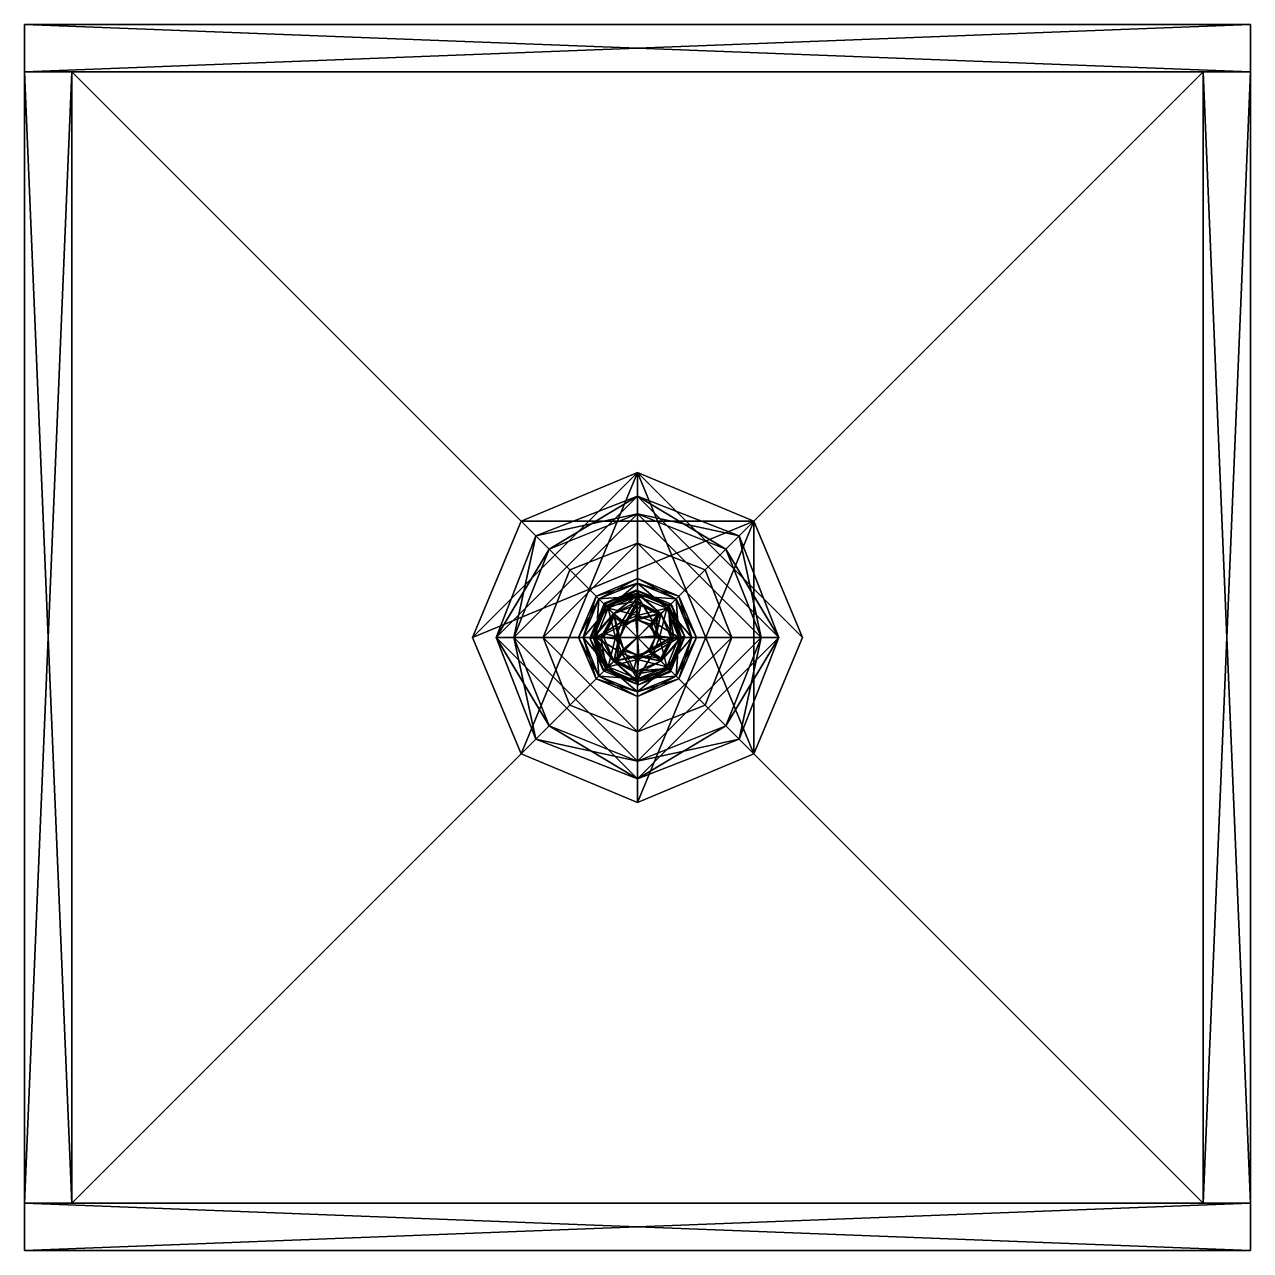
# Model space of a CAD drawing. Extents: x -512 to 800, y -800 to 32.
# Drawn here: x -32 to 800, y -800 to 32 of the extents above; entities that cross this region are included whole.
import ezdxf

# ---------------------------------------------------------------- set-up
doc = ezdxf.new("R2010")
doc.units = 0

msp = doc.modelspace()

# ---------------------------------------------------------------- meshes
at = {"layer": 'OBJECT011', "color": 50}
mesh = msp.add_polyface(dxfattribs=at)
corners = [(463, -305, -32), (384, -272, -32), (305, -305, -32), (272, -384, -32), (305, -463, -32), (384, -496, -32), (463, -463, -32), (496, -384, -32), (384, -272), (463, -305), (496, -384), (463, -463), (384, -496), (305, -463), (272, -384), (305, -305)]
mesh.append_faces([[corners[k] for k in face] for face in [(1, 7, 0), (9, 15, 8), (0, 8, 1), (7, 9, 0), (6, 10, 7), (5, 11, 6), (4, 12, 5), (3, 13, 4), (2, 14, 3), (1, 15, 2)]], dxfattribs={"vtx0": -1})
mesh.append_faces([[corners[k] for k in face] for face in [(1, 3, 4), (1, 4, 5), (1, 5, 6), (1, 6, 7), (9, 11, 12), (9, 12, 13), (9, 13, 14), (9, 14, 15)]], dxfattribs={"vtx0": -1, "vtx2": -1})
mesh.append_faces([[corners[k] for k in face] for face in [(1, 2, 3), (9, 10, 11), (0, 9, 8), (7, 10, 9), (6, 11, 10), (5, 12, 11), (4, 13, 12), (3, 14, 13), (2, 15, 14), (1, 8, 15)]], dxfattribs={"vtx2": -1})
at = {"layer": 'OBJECT012', "color": 50}
mesh = msp.add_polyface(dxfattribs=at)
corners = [(463, -305, 256), (384, -272, 256), (305, -305, 256), (272, -384, 256), (305, -463, 256), (384, -496, 256), (463, -463, 256), (496, -384, 256), (384, -272, 288), (463, -305, 288), (496, -384, 288), (463, -463, 288), (384, -496, 288), (305, -463, 288), (272, -384, 288), (305, -305, 288)]
mesh.append_faces([[corners[k] for k in face] for face in [(1, 7, 0), (9, 15, 8), (0, 8, 1), (7, 9, 0), (6, 10, 7), (5, 11, 6), (4, 12, 5), (3, 13, 4), (2, 14, 3), (1, 15, 2)]], dxfattribs={"vtx0": -1})
mesh.append_faces([[corners[k] for k in face] for face in [(1, 3, 4), (1, 4, 5), (1, 5, 6), (1, 6, 7), (9, 11, 12), (9, 12, 13), (9, 13, 14), (9, 14, 15)]], dxfattribs={"vtx0": -1, "vtx2": -1})
mesh.append_faces([[corners[k] for k in face] for face in [(1, 2, 3), (9, 10, 11), (0, 9, 8), (7, 10, 9), (6, 11, 10), (5, 12, 11), (4, 13, 12), (3, 14, 13), (2, 15, 14), (1, 8, 15)]], dxfattribs={"vtx2": -1})
at = {"layer": 'OBJECT013', "color": 50}
mesh = msp.add_polyface(dxfattribs=at)
corners = [(0, -768, 320), (0, 0, 320), (768, 0, 320), (768, -768, 320), (0, 0, 288), (0, -768, 288), (768, -768, 288), (768, 0, 288)]
mesh.append_faces([[corners[k] for k in face] for face in [(1, 3, 0), (5, 7, 4), (4, 0, 5), (6, 2, 7), (7, 1, 4), (5, 3, 6)]], dxfattribs={"vtx0": -1})
mesh.append_faces([[corners[k] for k in face] for face in [(1, 2, 3), (5, 6, 7), (4, 1, 0), (6, 3, 2), (7, 2, 1), (5, 0, 3)]], dxfattribs={"vtx2": -1})
at = {"layer": 'OBJECT014', "color": 50}
mesh = msp.add_polyface(dxfattribs=at)
corners = [(0, -768, -32), (0, 0, -32), (768, 0, -32), (768, -768, -32), (0, 0, -64), (0, -768, -64), (768, -768, -64), (768, 0, -64)]
mesh.append_faces([[corners[k] for k in face] for face in [(1, 3, 0), (5, 7, 4), (4, 0, 5), (6, 2, 7), (7, 1, 4), (5, 3, 6)]], dxfattribs={"vtx0": -1})
mesh.append_faces([[corners[k] for k in face] for face in [(1, 2, 3), (5, 6, 7), (4, 1, 0), (6, 3, 2), (7, 2, 1), (5, 0, 3)]], dxfattribs={"vtx2": -1})
at = {"layer": 'OBJECT015', "color": 50}
mesh = msp.add_polyface(dxfattribs=at)
corners = [(768, -768, 320), (768, 0, 320), (800, 0, 320), (800, -768, 320), (768, 0, -64), (768, -768, -64), (800, -768, -64), (800, 0, -64)]
mesh.append_faces([[corners[k] for k in face] for face in [(1, 3, 0), (5, 7, 4), (4, 0, 5), (6, 2, 7), (7, 1, 4), (5, 3, 6)]], dxfattribs={"vtx0": -1})
mesh.append_faces([[corners[k] for k in face] for face in [(1, 2, 3), (5, 6, 7), (4, 1, 0), (6, 3, 2), (7, 2, 1), (5, 0, 3)]], dxfattribs={"vtx2": -1})
at = {"layer": 'OBJECT016', "color": 50}
mesh = msp.add_polyface(dxfattribs=at)
corners = [(-32, -768, 320), (-32, 0, 320), (0, 0, 320), (0, -768, 320), (-32, 0, -64), (-32, -768, -64), (0, -768, -64), (0, 0, -64)]
mesh.append_faces([[corners[k] for k in face] for face in [(1, 3, 0), (5, 7, 4), (4, 0, 5), (6, 2, 7), (7, 1, 4), (5, 3, 6)]], dxfattribs={"vtx0": -1})
mesh.append_faces([[corners[k] for k in face] for face in [(1, 2, 3), (5, 6, 7), (4, 1, 0), (6, 3, 2), (7, 2, 1), (5, 0, 3)]], dxfattribs={"vtx2": -1})
at = {"layer": 'OBJECT017', "color": 50}
mesh = msp.add_polyface(dxfattribs=at)
corners = [(-32, -800, 320), (-32, -768, 320), (800, -768, 320), (800, -800, 320), (-32, -768, -64), (-32, -800, -64), (800, -800, -64), (800, -768, -64)]
mesh.append_faces([[corners[k] for k in face] for face in [(1, 3, 0), (5, 7, 4), (4, 0, 5), (6, 2, 7), (7, 1, 4), (5, 3, 6)]], dxfattribs={"vtx0": -1})
mesh.append_faces([[corners[k] for k in face] for face in [(1, 2, 3), (5, 6, 7), (4, 1, 0), (6, 3, 2), (7, 2, 1), (5, 0, 3)]], dxfattribs={"vtx2": -1})
at = {"layer": 'OBJECT018', "color": 50}
mesh = msp.add_polyface(dxfattribs=at)
corners = [(-32, 0, 320), (-32, 32, 320), (800, 32, 320), (800, 0, 320), (-32, 32, -64), (-32, 0, -64), (800, 0, -64), (800, 32, -64)]
mesh.append_faces([[corners[k] for k in face] for face in [(1, 3, 0), (5, 7, 4), (4, 0, 5), (6, 2, 7), (7, 1, 4), (5, 3, 6)]], dxfattribs={"vtx0": -1})
mesh.append_faces([[corners[k] for k in face] for face in [(1, 2, 3), (5, 6, 7), (4, 1, 0), (6, 3, 2), (7, 2, 1), (5, 0, 3)]], dxfattribs={"vtx2": -1})
at = {"layer": 'OBJECT043', "color": 50}
mesh = msp.add_polyface(dxfattribs=at)
corners = [(324, -324, 224), (300, -384, 224), (288, -384, 224), (315, -315, 224), (315, -315, 32), (288, -384, 32), (300, -384, 32), (324, -324, 32)]
mesh.append_faces([[corners[k] for k in face] for face in [(1, 3, 0), (5, 7, 4), (6, 0, 7), (4, 2, 5), (7, 3, 4), (5, 1, 6)]], dxfattribs={"vtx0": -1})
mesh.append_faces([[corners[k] for k in face] for face in [(1, 2, 3), (5, 6, 7), (6, 1, 0), (4, 3, 2), (7, 0, 3), (5, 2, 1)]], dxfattribs={"vtx2": -1})
at = {"layer": 'OBJECT044', "color": 50}
mesh = msp.add_polyface(dxfattribs=at)
corners = [(315, -453, 224), (288, -384, 224), (300, -384, 224), (324, -444, 224), (288, -384, 32), (315, -453, 32), (324, -444, 32), (300, -384, 32)]
mesh.append_faces([[corners[k] for k in face] for face in [(1, 3, 0), (5, 7, 4), (4, 0, 5), (6, 2, 7), (7, 1, 4), (5, 3, 6)]], dxfattribs={"vtx0": -1})
mesh.append_faces([[corners[k] for k in face] for face in [(1, 2, 3), (5, 6, 7), (4, 1, 0), (6, 3, 2), (7, 2, 1), (5, 0, 3)]], dxfattribs={"vtx2": -1})
at = {"layer": 'OBJECT045', "color": 50}
mesh = msp.add_polyface(dxfattribs=at)
corners = [(384, -480, 224), (315, -453, 224), (324, -444, 224), (384, -468, 224), (315, -453, 32), (384, -480, 32), (384, -468, 32), (324, -444, 32)]
mesh.append_faces([[corners[k] for k in face] for face in [(1, 3, 0), (5, 7, 4), (4, 0, 5), (6, 2, 7), (5, 3, 6), (7, 1, 4)]], dxfattribs={"vtx0": -1})
mesh.append_faces([[corners[k] for k in face] for face in [(1, 2, 3), (5, 6, 7), (4, 1, 0), (6, 3, 2), (5, 0, 3), (7, 2, 1)]], dxfattribs={"vtx2": -1})
at = {"layer": 'OBJECT046', "color": 50}
mesh = msp.add_polyface(dxfattribs=at)
corners = [(453, -453, 224), (384, -480, 224), (384, -468, 224), (444, -444, 224), (444, -444, 32), (384, -468, 32), (384, -480, 32), (453, -453, 32)]
mesh.append_faces([[corners[k] for k in face] for face in [(1, 3, 0), (5, 7, 4), (4, 2, 5), (6, 0, 7), (7, 3, 4), (5, 1, 6)]], dxfattribs={"vtx0": -1})
mesh.append_faces([[corners[k] for k in face] for face in [(1, 2, 3), (5, 6, 7), (4, 3, 2), (6, 1, 0), (7, 0, 3), (5, 2, 1)]], dxfattribs={"vtx2": -1})
at = {"layer": 'OBJECT047', "color": 50}
mesh = msp.add_polyface(dxfattribs=at)
corners = [(444, -444, 224), (468, -384, 224), (480, -384, 224), (453, -453, 224), (453, -453, 32), (480, -384, 32), (468, -384, 32), (444, -444, 32)]
mesh.append_faces([[corners[k] for k in face] for face in [(1, 3, 0), (5, 7, 4), (4, 2, 5), (6, 0, 7), (5, 1, 6), (7, 3, 4)]], dxfattribs={"vtx0": -1})
mesh.append_faces([[corners[k] for k in face] for face in [(1, 2, 3), (5, 6, 7), (4, 3, 2), (6, 1, 0), (5, 2, 1), (7, 0, 3)]], dxfattribs={"vtx2": -1})
at = {"layer": 'OBJECT048', "color": 50}
mesh = msp.add_polyface(dxfattribs=at)
corners = [(468, -384, 224), (444, -324, 224), (453, -315, 224), (480, -384, 224), (444, -324, 32), (468, -384, 32), (480, -384, 32), (453, -315, 32)]
mesh.append_faces([[corners[k] for k in face] for face in [(1, 3, 0), (5, 7, 4), (4, 0, 5), (6, 2, 7), (7, 1, 4), (5, 3, 6)]], dxfattribs={"vtx0": -1})
mesh.append_faces([[corners[k] for k in face] for face in [(1, 2, 3), (5, 6, 7), (4, 1, 0), (6, 3, 2), (7, 2, 1), (5, 0, 3)]], dxfattribs={"vtx2": -1})
at = {"layer": 'OBJECT049', "color": 50}
mesh = msp.add_polyface(dxfattribs=at)
corners = [(444, -324, 224), (384, -300, 224), (384, -288, 224), (453, -315, 224), (453, -315, 32), (384, -288, 32), (384, -300, 32), (444, -324, 32)]
mesh.append_faces([[corners[k] for k in face] for face in [(1, 3, 0), (5, 7, 4), (6, 0, 7), (4, 2, 5), (7, 3, 4), (5, 1, 6)]], dxfattribs={"vtx0": -1})
mesh.append_faces([[corners[k] for k in face] for face in [(1, 2, 3), (5, 6, 7), (6, 1, 0), (4, 3, 2), (7, 0, 3), (5, 2, 1)]], dxfattribs={"vtx2": -1})
at = {"layer": 'OBJECT050', "color": 50}
mesh = msp.add_polyface(dxfattribs=at)
corners = [(315, -315, 224), (384, -288, 224), (384, -300, 224), (324, -324, 224), (384, -288, 32), (315, -315, 32), (324, -324, 32), (384, -300, 32)]
mesh.append_faces([[corners[k] for k in face] for face in [(1, 3, 0), (5, 7, 4), (4, 0, 5), (6, 2, 7), (7, 1, 4), (5, 3, 6)]], dxfattribs={"vtx0": -1})
mesh.append_faces([[corners[k] for k in face] for face in [(1, 2, 3), (5, 6, 7), (4, 1, 0), (6, 3, 2), (7, 2, 1), (5, 0, 3)]], dxfattribs={"vtx2": -1})
at = {"layer": 'OBJECT051', "color": 50}
mesh = msp.add_polyface(dxfattribs=at)
corners = [(300, -384, 224), (324, -324, 224), (384, -300, 224), (384, -384, 224), (324, -324, 223), (300, -384, 223), (384, -384, 223), (384, -300, 223)]
mesh.append_faces([[corners[k] for k in face] for face in [(1, 3, 0), (5, 7, 4), (4, 0, 5), (6, 2, 7), (7, 1, 4), (5, 3, 6)]], dxfattribs={"vtx0": -1})
mesh.append_faces([[corners[k] for k in face] for face in [(1, 2, 3), (5, 6, 7), (4, 1, 0), (6, 3, 2), (7, 2, 1), (5, 0, 3)]], dxfattribs={"vtx2": -1})
at = {"layer": 'OBJECT052', "color": 50}
mesh = msp.add_polyface(dxfattribs=at)
corners = [(384, -384, 224), (384, -300, 224), (444, -324, 224), (468, -384, 224), (468, -384, 223), (444, -324, 223), (384, -300, 223), (384, -384, 223)]
mesh.append_faces([[corners[k] for k in face] for face in [(1, 3, 0), (5, 7, 4), (4, 2, 5), (6, 0, 7), (5, 1, 6), (7, 3, 4)]], dxfattribs={"vtx0": -1})
mesh.append_faces([[corners[k] for k in face] for face in [(1, 2, 3), (5, 6, 7), (4, 3, 2), (6, 1, 0), (5, 2, 1), (7, 0, 3)]], dxfattribs={"vtx2": -1})
at = {"layer": 'OBJECT053', "color": 50}
mesh = msp.add_polyface(dxfattribs=at)
corners = [(468, -384, 224), (444, -444, 224), (384, -468, 224), (384, -384, 224), (384, -384, 223), (384, -468, 223), (444, -444, 223), (468, -384, 223)]
mesh.append_faces([[corners[k] for k in face] for face in [(1, 3, 0), (5, 7, 4), (6, 0, 7), (4, 2, 5), (5, 1, 6), (7, 3, 4)]], dxfattribs={"vtx0": -1})
mesh.append_faces([[corners[k] for k in face] for face in [(1, 2, 3), (5, 6, 7), (6, 1, 0), (4, 3, 2), (5, 2, 1), (7, 0, 3)]], dxfattribs={"vtx2": -1})
at = {"layer": 'OBJECT054', "color": 50}
mesh = msp.add_polyface(dxfattribs=at)
corners = [(324, -444, 224), (300, -384, 224), (384, -384, 224), (384, -468, 224), (300, -384, 223), (324, -444, 223), (384, -468, 223), (384, -384, 223)]
mesh.append_faces([[corners[k] for k in face] for face in [(1, 3, 0), (5, 7, 4), (4, 0, 5), (6, 2, 7), (5, 3, 6), (7, 1, 4)]], dxfattribs={"vtx0": -1})
mesh.append_faces([[corners[k] for k in face] for face in [(1, 2, 3), (5, 6, 7), (4, 1, 0), (6, 3, 2), (5, 0, 3), (7, 2, 1)]], dxfattribs={"vtx2": -1})
at = {"layer": 'OBJECT055', "color": 50}
mesh = msp.add_polyface(dxfattribs=at)
corners = [(324, -324, 32), (300, -384, 32), (384, -384, 32), (384, -300, 32), (300, -384, 33), (324, -324, 33), (384, -300, 33), (384, -384, 33)]
mesh.append_faces([[corners[k] for k in face] for face in [(1, 3, 0), (5, 7, 4), (0, 4, 1), (2, 6, 3), (3, 5, 0), (1, 7, 2)]], dxfattribs={"vtx0": -1})
mesh.append_faces([[corners[k] for k in face] for face in [(1, 2, 3), (5, 6, 7), (0, 5, 4), (2, 7, 6), (3, 6, 5), (1, 4, 7)]], dxfattribs={"vtx2": -1})
at = {"layer": 'OBJECT056', "color": 50}
mesh = msp.add_polyface(dxfattribs=at)
corners = [(468, -384, 32), (444, -324, 32), (384, -300, 32), (384, -384, 32), (384, -384, 33), (384, -300, 33), (444, -324, 33), (468, -384, 33)]
mesh.append_faces([[corners[k] for k in face] for face in [(1, 3, 0), (5, 7, 4), (0, 6, 1), (2, 4, 3), (1, 5, 2), (3, 7, 0)]], dxfattribs={"vtx0": -1})
mesh.append_faces([[corners[k] for k in face] for face in [(1, 2, 3), (5, 6, 7), (0, 7, 6), (2, 5, 4), (1, 6, 5), (3, 4, 7)]], dxfattribs={"vtx2": -1})
at = {"layer": 'OBJECT057', "color": 50}
mesh = msp.add_polyface(dxfattribs=at)
corners = [(384, -384, 32), (384, -468, 32), (444, -444, 32), (468, -384, 32), (468, -384, 33), (444, -444, 33), (384, -468, 33), (384, -384, 33)]
mesh.append_faces([[corners[k] for k in face] for face in [(1, 3, 0), (5, 7, 4), (2, 4, 3), (0, 6, 1), (1, 5, 2), (3, 7, 0)]], dxfattribs={"vtx0": -1})
mesh.append_faces([[corners[k] for k in face] for face in [(1, 2, 3), (5, 6, 7), (2, 5, 4), (0, 7, 6), (1, 6, 5), (3, 4, 7)]], dxfattribs={"vtx2": -1})
at = {"layer": 'OBJECT058', "color": 50}
mesh = msp.add_polyface(dxfattribs=at)
corners = [(300, -384, 32), (324, -444, 32), (384, -468, 32), (384, -384, 32), (324, -444, 33), (300, -384, 33), (384, -384, 33), (384, -468, 33)]
mesh.append_faces([[corners[k] for k in face] for face in [(1, 3, 0), (5, 7, 4), (0, 4, 1), (2, 6, 3), (1, 7, 2), (3, 5, 0)]], dxfattribs={"vtx0": -1})
mesh.append_faces([[corners[k] for k in face] for face in [(1, 2, 3), (5, 6, 7), (0, 5, 4), (2, 7, 6), (1, 4, 7), (3, 6, 5)]], dxfattribs={"vtx2": -1})
at = {"layer": 'OBJECT059', "color": 50}
mesh = msp.add_polyface(dxfattribs=at)
corners = [(315, -315), (288, -384), (384, -384), (384, -288), (288, -384, 32), (315, -315, 32), (384, -288, 32), (384, -384, 32)]
mesh.append_faces([[corners[k] for k in face] for face in [(1, 3, 0), (5, 7, 4), (0, 4, 1), (2, 6, 3), (3, 5, 0), (1, 7, 2)]], dxfattribs={"vtx0": -1})
mesh.append_faces([[corners[k] for k in face] for face in [(1, 2, 3), (5, 6, 7), (0, 5, 4), (2, 7, 6), (3, 6, 5), (1, 4, 7)]], dxfattribs={"vtx2": -1})
at = {"layer": 'OBJECT060', "color": 50}
mesh = msp.add_polyface(dxfattribs=at)
corners = [(288, -384), (315, -453), (384, -480), (384, -384), (315, -453, 32), (288, -384, 32), (384, -384, 32), (384, -480, 32)]
mesh.append_faces([[corners[k] for k in face] for face in [(1, 3, 0), (5, 7, 4), (0, 4, 1), (2, 6, 3), (1, 7, 2), (3, 5, 0)]], dxfattribs={"vtx0": -1})
mesh.append_faces([[corners[k] for k in face] for face in [(1, 2, 3), (5, 6, 7), (0, 5, 4), (2, 7, 6), (1, 4, 7), (3, 6, 5)]], dxfattribs={"vtx2": -1})
at = {"layer": 'OBJECT061', "color": 50}
mesh = msp.add_polyface(dxfattribs=at)
corners = [(384, -384), (384, -480), (453, -453), (480, -384), (480, -384, 32), (453, -453, 32), (384, -480, 32), (384, -384, 32)]
mesh.append_faces([[corners[k] for k in face] for face in [(1, 3, 0), (5, 7, 4), (2, 4, 3), (0, 6, 1), (1, 5, 2), (3, 7, 0)]], dxfattribs={"vtx0": -1})
mesh.append_faces([[corners[k] for k in face] for face in [(1, 2, 3), (5, 6, 7), (2, 5, 4), (0, 7, 6), (1, 6, 5), (3, 4, 7)]], dxfattribs={"vtx2": -1})
at = {"layer": 'OBJECT062', "color": 50}
mesh = msp.add_polyface(dxfattribs=at)
corners = [(480, -384), (453, -315), (384, -288), (384, -384), (384, -384, 32), (384, -288, 32), (453, -315, 32), (480, -384, 32)]
mesh.append_faces([[corners[k] for k in face] for face in [(1, 3, 0), (5, 7, 4), (0, 6, 1), (2, 4, 3), (1, 5, 2), (3, 7, 0)]], dxfattribs={"vtx0": -1})
mesh.append_faces([[corners[k] for k in face] for face in [(1, 2, 3), (5, 6, 7), (0, 7, 6), (2, 5, 4), (1, 6, 5), (3, 4, 7)]], dxfattribs={"vtx2": -1})
at = {"layer": 'OBJECT063', "color": 50}
mesh = msp.add_polyface(dxfattribs=at)
corners = [(392.926392, -375, 157.562881), (383.926392, -384, 160), (383.926392, -372, 157.562881), (395.926392, -384, 157.563644), (392.926392, -393, 157.564011), (383.926392, -396, 157.563873), (374.926392, -393, 157.563599), (371.926392, -384, 157.563431), (374.926392, -375, 157.564407), (386.329163, -362.236664, 150.902039), (397.837982, -368.158752, 152.217422), (405.690063, -386.402069, 150.901962), (399.926392, -368, 150.626373), (408.665039, -383.947418, 148.082687), (399.768921, -397.914093, 152.213867), (381.525665, -405.76413, 150.902206), (399.926392, -400, 150.628128), (383.978882, -408.737396, 148.084549), (370.01239, -399.841919, 152.214874), (362.162201, -381.599213, 150.9021), (367.926392, -400, 150.627975), (359.188934, -384.05246, 148.084412), (368.085266, -370.086212, 152.216217), (367.926392, -368, 150.626907), (383.873871, -359.261749, 148.083237), (405.025421, -363.233551, 140.250519), (383.720856, -354.182434, 140.650452), (383.926392, -354, 140.246689), (404.999939, -362.971466, 139.878433), (413.743713, -383.793976, 140.650497), (404.691986, -405.099335, 140.250687), (413.926392, -384, 140.245392), (404.955048, -405.07373, 139.877197), (384.133972, -413.815857, 140.653793), (362.827057, -404.765778, 140.250504), (383.926392, -414, 140.245529), (362.852631, -405.028595, 139.87735), (354.108826, -384.205719, 140.65004), (363.158325, -362.901642, 140.250504), (353.926392, -384, 140.249283), (362.898102, -362.926941, 139.881012), (407.359619, -362.057434, 128.085602), (383.07193, -351.927155, 129.792053), (383.926392, -352, 128), (406.430847, -361.225739, 125.43042), (415.999695, -383.144989, 129.795013), (405.868164, -407.433563, 128.085602), (415.926392, -384, 128), (406.70047, -406.504059, 125.428406), (384.778839, -416.073059, 129.789566), (360.492767, -405.941589, 128.085632), (383.926392, -416, 128), (361.422363, -406.774017, 125.428055), (351.853241, -384.853516, 129.791748), (361.985382, -360.566101, 128.085724), (351.926392, -384, 128), (361.152496, -361.496246, 125.426636), (384.926392, -354.37677, 115.827377), (404.859161, -361.941193, 117.281494), (404.926392, -363, 115.756165), (412.769501, -384.027252, 114.055679), (413.549683, -385, 115.82637), (405.983978, -404.932831, 117.279724), (404.926392, -405, 115.753281), (383.899078, -412.841217, 114.052856), (382.926392, -413.622681, 115.826508), (362.993622, -406.058868, 117.281525), (362.926392, -405, 115.750931), (355.086731, -383.972687, 114.050598), (354.304169, -383, 115.82666), (361.868011, -363.0672, 117.280884), (362.926392, -363, 115.752014), (383.953735, -355.159637, 114.051651), (384.092651, -361.07077, 105.374237), (399.926392, -367.752747, 105.529388), (399.926392, -368, 105.373474), (406.643127, -383.971161, 105.186401), (406.856232, -384.16626, 105.374634), (400.172821, -400, 105.52887), (399.926392, -400, 105.372375), (383.955383, -406.715118, 105.185333), (383.759155, -406.929474, 105.374664), (367.926392, -400.249084, 105.530548), (360.996735, -383.833405, 105.374573), (367.926392, -400, 105.373047), (361.210236, -384.028839, 105.186035), (367.676605, -368, 105.530945), (367.926392, -368, 105.371704), (383.897278, -361.285858, 105.184692), (382.893982, -371.167755, 98.674698), (383.926392, -372, 98.436462), (391.998566, -375.927887, 98.184769), (393.463959, -376.117676, 98.469391), (396.760162, -382.962219, 98.675369), (395.926392, -384, 98.435684), (391.995911, -392.06955, 98.184067), (391.805603, -393.539063, 98.469482), (384.961945, -396.83197, 98.67485), (374.388367, -391.881409, 98.469421), (383.926392, -396, 98.436249), (375.855011, -392.071381, 98.18457), (371.09314, -385.037079, 98.675232), (376.050201, -374.459473, 98.469574), (371.926392, -384, 98.434937), (375.859344, -375.932953, 98.18338), (383.926392, -384, 96)]
mesh.append_faces([[corners[k] for k in face] for face in [(1, 2, 0), (1, 0, 3), (1, 3, 4), (1, 4, 5), (1, 5, 6), (1, 6, 7), (1, 7, 8), (1, 8, 2), (90, 105, 91), (94, 105, 95), (99, 105, 100), (103, 105, 104)]])
mesh.append_faces([[corners[k] for k in face] for face in [(2, 10, 0), (3, 13, 11), (4, 11, 14), (5, 17, 15), (6, 15, 18), (7, 21, 19), (8, 19, 22), (8, 9, 2), (12, 28, 25), (13, 25, 29), (16, 32, 30), (17, 30, 33), (20, 36, 34), (21, 34, 37), (23, 40, 38), (24, 38, 26), (28, 44, 41), (29, 45, 31), (32, 48, 46), (33, 49, 35), (36, 52, 50), (37, 53, 39), (40, 56, 54), (27, 54, 42), (43, 58, 44), (45, 61, 47), (47, 62, 48), (49, 65, 51), (51, 66, 52), (53, 69, 55), (55, 70, 56), (43, 72, 57), (57, 59, 58), (59, 77, 60), (61, 63, 62), (63, 81, 64), (65, 67, 66), (68, 85, 83), (69, 71, 70), (72, 88, 73), (74, 92, 75), (75, 93, 76), (76, 78, 77), (79, 97, 80), (84, 100, 98), (84, 101, 85), (87, 104, 102), (88, 102, 89), (93, 105, 94), (97, 105, 99), (98, 103, 101), (89, 105, 90)]], dxfattribs={"vtx0": -1})
mesh.append_faces([[corners[k] for k in face] for face in [(3, 10, 12), (3, 12, 13), (5, 14, 16), (5, 16, 17), (7, 18, 20), (7, 20, 21), (8, 23, 24), (8, 24, 9), (12, 9, 24), (12, 24, 26), (12, 26, 27), (12, 27, 28), (16, 11, 13), (16, 13, 29), (16, 29, 31), (16, 31, 32), (20, 15, 17), (20, 17, 33), (20, 33, 35), (20, 35, 36), (23, 19, 21), (23, 21, 37), (23, 37, 39), (23, 39, 40), (28, 42, 43), (28, 43, 44), (29, 28, 41), (29, 41, 45), (32, 45, 47), (32, 47, 48), (33, 32, 46), (33, 46, 49), (36, 49, 51), (36, 51, 52), (37, 36, 50), (37, 50, 53), (40, 53, 55), (40, 55, 56), (27, 38, 40), (27, 40, 54), (45, 44, 58), (45, 58, 59), (45, 59, 60), (45, 60, 61), (49, 48, 62), (49, 62, 63), (49, 63, 64), (49, 64, 65), (53, 52, 66), (53, 66, 67), (53, 67, 68), (53, 68, 69), (43, 54, 56), (43, 56, 70), (43, 70, 71), (43, 71, 72), (57, 73, 74), (57, 74, 59), (59, 75, 76), (59, 76, 77), (61, 77, 78), (61, 78, 63), (63, 79, 80), (63, 80, 81), (65, 81, 82), (65, 82, 67), (68, 82, 84), (68, 84, 85), (69, 83, 86), (69, 86, 71), (72, 86, 87), (72, 87, 88), (74, 88, 89), (74, 89, 90), (74, 90, 91), (74, 91, 92), (76, 94, 95), (76, 95, 96), (76, 96, 79), (76, 79, 78), (84, 81, 80), (84, 80, 97), (84, 97, 99), (84, 99, 100), (87, 83, 85), (87, 85, 101), (87, 101, 103), (87, 103, 104), (93, 91, 105), (97, 95, 105), (98, 105, 103), (89, 104, 105)]], dxfattribs={"vtx0": -1, "vtx2": -1})
mesh.append_faces([[corners[k] for k in face] for face in [(2, 9, 10), (3, 0, 10), (4, 3, 11), (5, 4, 14), (6, 5, 15), (7, 6, 18), (8, 7, 19), (8, 22, 23), (12, 10, 9), (13, 12, 25), (16, 14, 11), (17, 16, 30), (20, 18, 15), (21, 20, 34), (23, 22, 19), (24, 23, 38), (28, 27, 42), (29, 25, 28), (32, 31, 45), (33, 30, 32), (36, 35, 49), (37, 34, 36), (40, 39, 53), (27, 26, 38), (43, 57, 58), (45, 41, 44), (47, 61, 62), (49, 46, 48), (51, 65, 66), (53, 50, 52), (55, 69, 70), (43, 42, 54), (57, 72, 73), (59, 74, 75), (61, 60, 77), (63, 78, 79), (65, 64, 81), (68, 67, 82), (69, 68, 83), (72, 71, 86), (74, 73, 88), (75, 92, 93), (76, 93, 94), (79, 96, 97), (84, 82, 81), (84, 98, 101), (87, 86, 83), (88, 87, 102), (93, 92, 91), (97, 96, 95), (98, 100, 105), (89, 102, 104)]], dxfattribs={"vtx2": -1})
at = {"layer": 'OBJECT064', "color": 50}
mesh = msp.add_polyface(dxfattribs=at)
corners = [(384, -384, 168), (384, -369, 164.955185), (394.625, -373.375, 164.955185), (399, -384, 164.955185), (394.625, -394.625, 164.955185), (384, -399, 164.955185), (373.375, -394.625, 164.955185), (369, -384, 164.955185), (373.375, -373.375, 164.955185), (384, -355.875, 156.284271), (404, -364, 156.284271), (412.125, -384, 156.284271), (404, -404, 156.284271), (384, -412.125, 156.284271), (364, -404, 156.284271), (355.875, -384, 156.284271), (364, -364, 156.284271), (384, -347.125, 143.307343), (410.25, -357.75, 143.307343), (420.875, -384, 143.307343), (410.25, -410.25, 143.307343), (384, -420.875, 143.307343), (357.75, -410.25, 143.307343), (347.125, -384, 143.307343), (357.75, -357.75, 143.307343), (384, -344, 128), (412.125, -355.875, 128), (424, -384, 128), (412.125, -412.125, 128), (384, -424, 128), (355.875, -412.125, 128), (344, -384, 128), (355.875, -355.875, 128), (384, -347.125, 112.692657), (410.25, -357.75, 112.692657), (420.875, -384, 112.692657), (410.25, -410.25, 112.692657), (384, -420.875, 112.692657), (357.75, -410.25, 112.692657), (347.125, -384, 112.692657), (357.75, -357.75, 112.692657), (384, -355.875, 99.715721), (404, -364, 99.715721), (412.125, -384, 99.715721), (404, -404, 99.715721), (384, -412.125, 99.715721), (364, -404, 99.715721), (355.875, -384, 99.715721), (364, -364, 99.715721), (384, -369, 91.044815), (394.625, -373.375, 91.044815), (399, -384, 91.044815), (394.625, -394.625, 91.044815), (384, -399, 91.044815), (373.375, -394.625, 91.044815), (369, -384, 91.044815), (373.375, -373.375, 91.044815), (384, -384, 87.999992)]
mesh.append_faces([[corners[k] for k in face] for face in [(1, 2, 0), (2, 3, 0), (3, 4, 0), (4, 5, 0), (5, 6, 0), (6, 7, 0), (7, 8, 0), (8, 1, 0), (49, 57, 50), (50, 57, 51), (51, 57, 52), (52, 57, 53), (53, 57, 54), (54, 57, 55), (55, 57, 56), (56, 57, 49)]])
mesh.append_faces([[corners[k] for k in face] for face in [(1, 10, 2), (2, 11, 3), (3, 12, 4), (4, 13, 5), (5, 14, 6), (6, 15, 7), (7, 16, 8), (8, 9, 1), (9, 18, 10), (10, 19, 11), (11, 20, 12), (12, 21, 13), (13, 22, 14), (14, 23, 15), (15, 24, 16), (16, 17, 9), (17, 26, 18), (18, 27, 19), (19, 28, 20), (20, 29, 21), (21, 30, 22), (22, 31, 23), (23, 32, 24), (24, 25, 17), (25, 34, 26), (26, 35, 27), (27, 36, 28), (28, 37, 29), (29, 38, 30), (30, 39, 31), (31, 40, 32), (32, 33, 25), (33, 42, 34), (34, 43, 35), (35, 44, 36), (36, 45, 37), (37, 46, 38), (38, 47, 39), (39, 48, 40), (40, 41, 33), (41, 50, 42), (42, 51, 43), (43, 52, 44), (44, 53, 45), (45, 54, 46), (46, 55, 47), (47, 56, 48), (48, 49, 41)]], dxfattribs={"vtx0": -1})
mesh.append_faces([[corners[k] for k in face] for face in [(1, 9, 10), (2, 10, 11), (3, 11, 12), (4, 12, 13), (5, 13, 14), (6, 14, 15), (7, 15, 16), (8, 16, 9), (9, 17, 18), (10, 18, 19), (11, 19, 20), (12, 20, 21), (13, 21, 22), (14, 22, 23), (15, 23, 24), (16, 24, 17), (17, 25, 26), (18, 26, 27), (19, 27, 28), (20, 28, 29), (21, 29, 30), (22, 30, 31), (23, 31, 32), (24, 32, 25), (25, 33, 34), (26, 34, 35), (27, 35, 36), (28, 36, 37), (29, 37, 38), (30, 38, 39), (31, 39, 40), (32, 40, 33), (33, 41, 42), (34, 42, 43), (35, 43, 44), (36, 44, 45), (37, 45, 46), (38, 46, 47), (39, 47, 48), (40, 48, 41), (41, 49, 50), (42, 50, 51), (43, 51, 52), (44, 52, 53), (45, 53, 54), (46, 54, 55), (47, 55, 56), (48, 56, 49)]], dxfattribs={"vtx2": -1})
at = {"layer": 'OBJECT065', "color": 50}
mesh = msp.add_polyface(dxfattribs=at)
corners = [(288, -384, 256), (315, -315, 256), (384, -288, 256), (384, -384, 256), (315, -315, 224), (288, -384, 224), (384, -384, 224), (384, -288, 224)]
mesh.append_faces([[corners[k] for k in face] for face in [(1, 3, 0), (5, 7, 4), (4, 0, 5), (6, 2, 7), (7, 1, 4), (5, 3, 6)]], dxfattribs={"vtx0": -1})
mesh.append_faces([[corners[k] for k in face] for face in [(1, 2, 3), (5, 6, 7), (4, 1, 0), (6, 3, 2), (7, 2, 1), (5, 0, 3)]], dxfattribs={"vtx2": -1})
at = {"layer": 'OBJECT066', "color": 50}
mesh = msp.add_polyface(dxfattribs=at)
corners = [(315, -453, 256), (288, -384, 256), (384, -384, 256), (384, -480, 256), (288, -384, 224), (315, -453, 224), (384, -480, 224), (384, -384, 224)]
mesh.append_faces([[corners[k] for k in face] for face in [(1, 3, 0), (5, 7, 4), (4, 0, 5), (6, 2, 7), (5, 3, 6), (7, 1, 4)]], dxfattribs={"vtx0": -1})
mesh.append_faces([[corners[k] for k in face] for face in [(1, 2, 3), (5, 6, 7), (4, 1, 0), (6, 3, 2), (5, 0, 3), (7, 2, 1)]], dxfattribs={"vtx2": -1})
at = {"layer": 'OBJECT067', "color": 50}
mesh = msp.add_polyface(dxfattribs=at)
corners = [(480, -384, 256), (453, -453, 256), (384, -480, 256), (384, -384, 256), (384, -384, 224), (384, -480, 224), (453, -453, 224), (480, -384, 224)]
mesh.append_faces([[corners[k] for k in face] for face in [(1, 3, 0), (5, 7, 4), (6, 0, 7), (4, 2, 5), (5, 1, 6), (7, 3, 4)]], dxfattribs={"vtx0": -1})
mesh.append_faces([[corners[k] for k in face] for face in [(1, 2, 3), (5, 6, 7), (6, 1, 0), (4, 3, 2), (5, 2, 1), (7, 0, 3)]], dxfattribs={"vtx2": -1})
at = {"layer": 'OBJECT068', "color": 50}
mesh = msp.add_polyface(dxfattribs=at)
corners = [(384, -384, 256), (384, -288, 256), (453, -315, 256), (480, -384, 256), (480, -384, 224), (453, -315, 224), (384, -288, 224), (384, -384, 224)]
mesh.append_faces([[corners[k] for k in face] for face in [(1, 3, 0), (5, 7, 4), (4, 2, 5), (6, 0, 7), (5, 1, 6), (7, 3, 4)]], dxfattribs={"vtx0": -1})
mesh.append_faces([[corners[k] for k in face] for face in [(1, 2, 3), (5, 6, 7), (4, 3, 2), (6, 1, 0), (5, 2, 1), (7, 0, 3)]], dxfattribs={"vtx2": -1})
at = {"layer": 'OBJECT069', "color": 50}
mesh = msp.add_polyface(dxfattribs=at)
corners = [(338, -430, 32), (384, -448, 32), (384, -384, 32), (320, -384, 32), (384, -448, 48), (338, -430, 48), (320, -384, 48), (384, -384, 48)]
mesh.append_faces([[corners[k] for k in face] for face in [(1, 3, 0), (5, 7, 4), (0, 6, 5), (2, 4, 7), (1, 5, 4), (3, 7, 6)]], dxfattribs={"vtx0": -1})
mesh.append_faces([[corners[k] for k in face] for face in [(1, 2, 3), (5, 6, 7), (0, 3, 6), (2, 1, 4), (1, 0, 5), (3, 2, 7)]], dxfattribs={"vtx2": -1})
at = {"layer": 'OBJECT070', "color": 50}
mesh = msp.add_polyface(dxfattribs=at)
corners = [(320, -384, 32), (384, -384, 32), (384, -320, 32), (338, -338, 32), (384, -384, 48), (320, -384, 48), (338, -338, 48), (384, -320, 48)]
mesh.append_faces([[corners[k] for k in face] for face in [(1, 3, 0), (5, 7, 4), (0, 6, 5), (2, 4, 7), (3, 7, 6), (1, 5, 4)]], dxfattribs={"vtx0": -1})
mesh.append_faces([[corners[k] for k in face] for face in [(1, 2, 3), (5, 6, 7), (0, 3, 6), (2, 1, 4), (3, 2, 7), (1, 0, 5)]], dxfattribs={"vtx2": -1})
at = {"layer": 'OBJECT071', "color": 50}
mesh = msp.add_polyface(dxfattribs=at)
corners = [(430, -338, 32), (384, -320, 32), (384, -384, 32), (448, -384, 32), (384, -320, 48), (430, -338, 48), (448, -384, 48), (384, -384, 48)]
mesh.append_faces([[corners[k] for k in face] for face in [(1, 3, 0), (5, 7, 4), (0, 6, 5), (2, 4, 7), (1, 5, 4), (3, 7, 6)]], dxfattribs={"vtx0": -1})
mesh.append_faces([[corners[k] for k in face] for face in [(1, 2, 3), (5, 6, 7), (0, 3, 6), (2, 1, 4), (1, 0, 5), (3, 2, 7)]], dxfattribs={"vtx2": -1})
at = {"layer": 'OBJECT072', "color": 50}
mesh = msp.add_polyface(dxfattribs=at)
corners = [(448, -384, 32), (384, -384, 32), (384, -448, 32), (430, -430, 32), (384, -384, 48), (448, -384, 48), (430, -430, 48), (384, -448, 48)]
mesh.append_faces([[corners[k] for k in face] for face in [(1, 3, 0), (5, 7, 4), (0, 6, 5), (2, 4, 7), (3, 7, 6), (1, 5, 4)]], dxfattribs={"vtx0": -1})
mesh.append_faces([[corners[k] for k in face] for face in [(1, 2, 3), (5, 6, 7), (0, 3, 6), (2, 1, 4), (3, 2, 7), (1, 0, 5)]], dxfattribs={"vtx2": -1})
at = {"layer": 'OBJECT073', "color": 50}
mesh = msp.add_polyface(dxfattribs=at)
corners = [(320, -384, 224), (384, -384, 224), (384, -448, 224), (338, -430, 224), (384, -384, 208), (320, -384, 208), (338, -430, 208), (384, -448, 208)]
mesh.append_faces([[corners[k] for k in face] for face in [(1, 3, 0), (5, 7, 4), (0, 6, 5), (2, 4, 7), (3, 7, 6), (1, 5, 4)]], dxfattribs={"vtx0": -1})
mesh.append_faces([[corners[k] for k in face] for face in [(1, 2, 3), (5, 6, 7), (0, 3, 6), (2, 1, 4), (3, 2, 7), (1, 0, 5)]], dxfattribs={"vtx2": -1})
at = {"layer": 'OBJECT074', "color": 50}
mesh = msp.add_polyface(dxfattribs=at)
corners = [(338, -338, 224), (384, -320, 224), (384, -384, 224), (320, -384, 224), (384, -320, 208), (338, -338, 208), (320, -384, 208), (384, -384, 208)]
mesh.append_faces([[corners[k] for k in face] for face in [(1, 3, 0), (5, 7, 4), (0, 6, 5), (2, 4, 7), (1, 5, 4), (3, 7, 6)]], dxfattribs={"vtx0": -1})
mesh.append_faces([[corners[k] for k in face] for face in [(1, 2, 3), (5, 6, 7), (0, 3, 6), (2, 1, 4), (1, 0, 5), (3, 2, 7)]], dxfattribs={"vtx2": -1})
at = {"layer": 'OBJECT075', "color": 50}
mesh = msp.add_polyface(dxfattribs=at)
corners = [(448, -384, 224), (384, -384, 224), (384, -320, 224), (430, -338, 224), (384, -384, 208), (448, -384, 208), (430, -338, 208), (384, -320, 208)]
mesh.append_faces([[corners[k] for k in face] for face in [(1, 3, 0), (5, 7, 4), (0, 6, 5), (2, 4, 7), (3, 7, 6), (1, 5, 4)]], dxfattribs={"vtx0": -1})
mesh.append_faces([[corners[k] for k in face] for face in [(1, 2, 3), (5, 6, 7), (0, 3, 6), (2, 1, 4), (3, 2, 7), (1, 0, 5)]], dxfattribs={"vtx2": -1})
at = {"layer": 'OBJECT076', "color": 50}
mesh = msp.add_polyface(dxfattribs=at)
corners = [(430, -430, 224), (384, -448, 224), (384, -384, 224), (448, -384, 224), (384, -448, 208), (430, -430, 208), (448, -384, 208), (384, -384, 208)]
mesh.append_faces([[corners[k] for k in face] for face in [(1, 3, 0), (5, 7, 4), (0, 6, 5), (2, 4, 7), (1, 5, 4), (3, 7, 6)]], dxfattribs={"vtx0": -1})
mesh.append_faces([[corners[k] for k in face] for face in [(1, 2, 3), (5, 6, 7), (0, 3, 6), (2, 1, 4), (1, 0, 5), (3, 2, 7)]], dxfattribs={"vtx2": -1})

doc.saveas('drawing.dxf')
